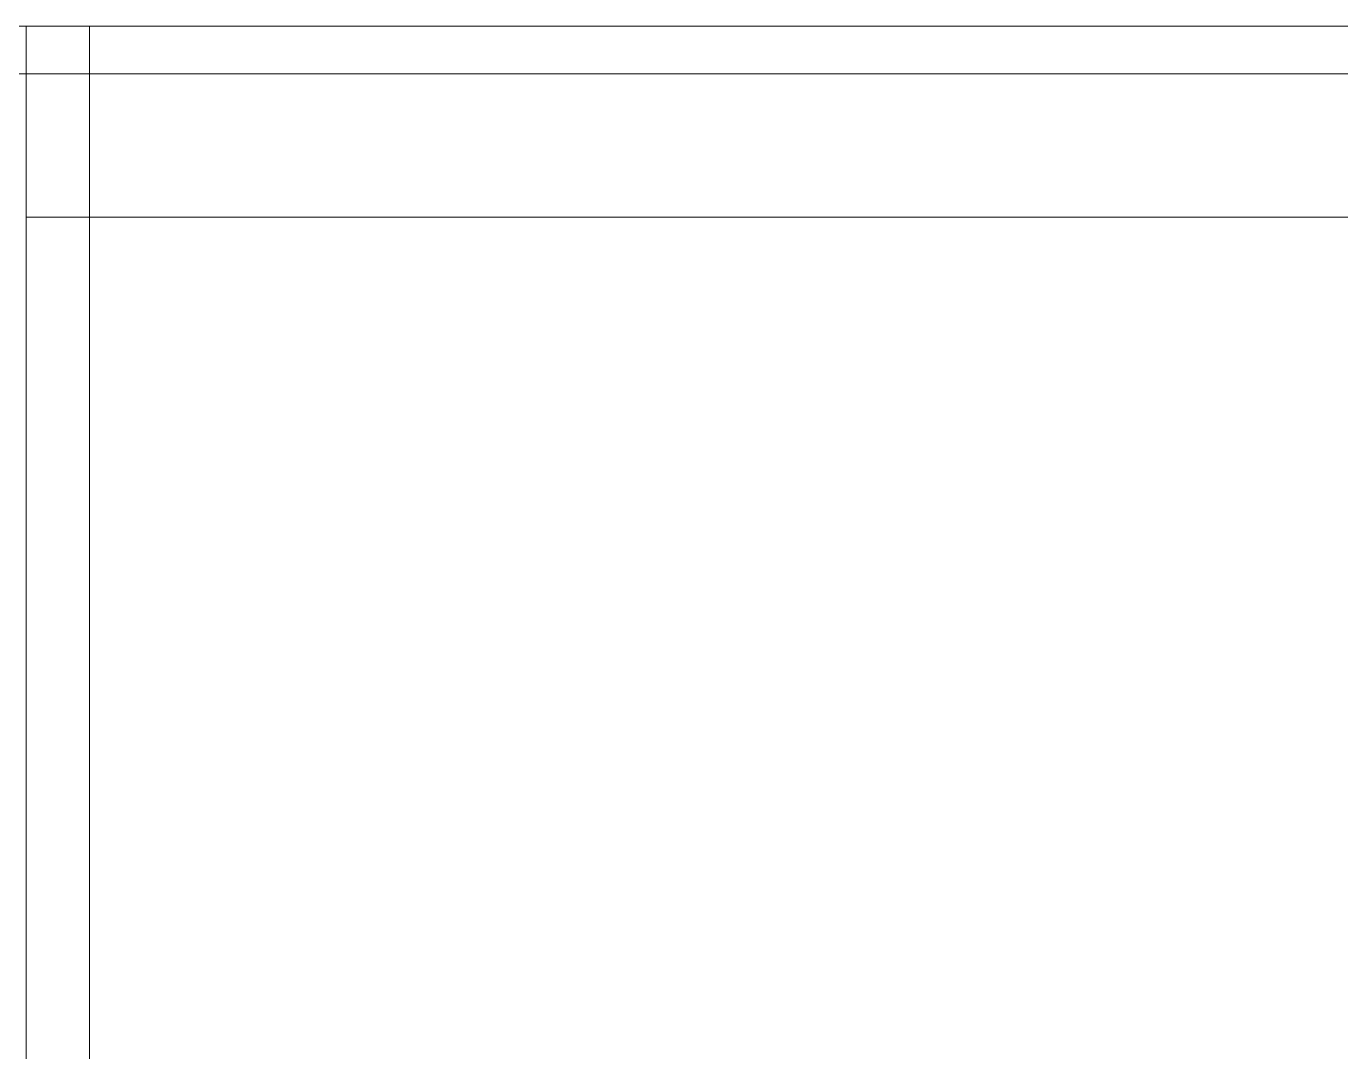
# Model space of a CAD drawing. Header units: millimetres. Extents: x -20608 to 106651, y -8981 to 93550.
# Drawn here: x 87034 to 91168, y 2225 to 5450 of the extents above; entities that cross this region are included whole.
import ezdxf

# ---------------------------------------------------------------- set-up
doc = ezdxf.new("R2010")
doc.units = ezdxf.units.MM
for name, color, linetype, lineweight in [('NET CAT', 3, 'Continuous', 5), ('NET CATConcrete', 3, 'Continuous', 5), ('NET-THAY', 2, 'Continuous', 9)]:
    doc.layers.add(name, color=color, linetype=linetype, lineweight=lineweight)

# ---------------------------------------------------------------- blocks, each defined once
blk = doc.blocks.new('ALC1807-ASCENT PLAZA-TANG 1_2_rvt-1-MẶT ĐỨNG 1-14')
at = {"layer": 'NET-THAY', "color": 10}
blk.add_line((95979.6, 5450), (41010.5, 5450), dxfattribs=at)
at = {"layer": 'NET-THAY', "color": 250, "lineweight": 15}
for p, q in [((87033.5, 0), (87033.5, 5450)), ((87033.5, 5450), (87232.1, 5450)), ((87232.1, 5450), (87232.1, 0))]:
    blk.add_line(p, q, dxfattribs=at)

msp = doc.modelspace()

# ---------------------------------------------------------------- linework, layer by layer
at = {"layer": 'NET CAT'}
for p, q in [((86239.2, 5300), (87033.5, 5300)), ((87033.5, 4850), (87033.5, 0))]:
    msp.add_line(p, q, dxfattribs=at)
at = {"layer": 'NET CATConcrete'}
for p, q in [((95175.3, 5300), (87033.5, 5300)), ((87033.5, 4850), (95175.3, 4850))]:
    msp.add_line(p, q, dxfattribs=at)
at = {"layer": 'NET-THAY'}
msp.add_line((95969.7, 5300), (60225.2, 5300), dxfattribs=at)

# ---------------------------------------------------------------- block references
at = {"lineweight": 5}
msp.add_blockref('ALC1807-ASCENT PLAZA-TANG 1_2_rvt-1-MẶT ĐỨNG 1-14', (0, 0), dxfattribs=at)

doc.saveas('drawing.dxf')
